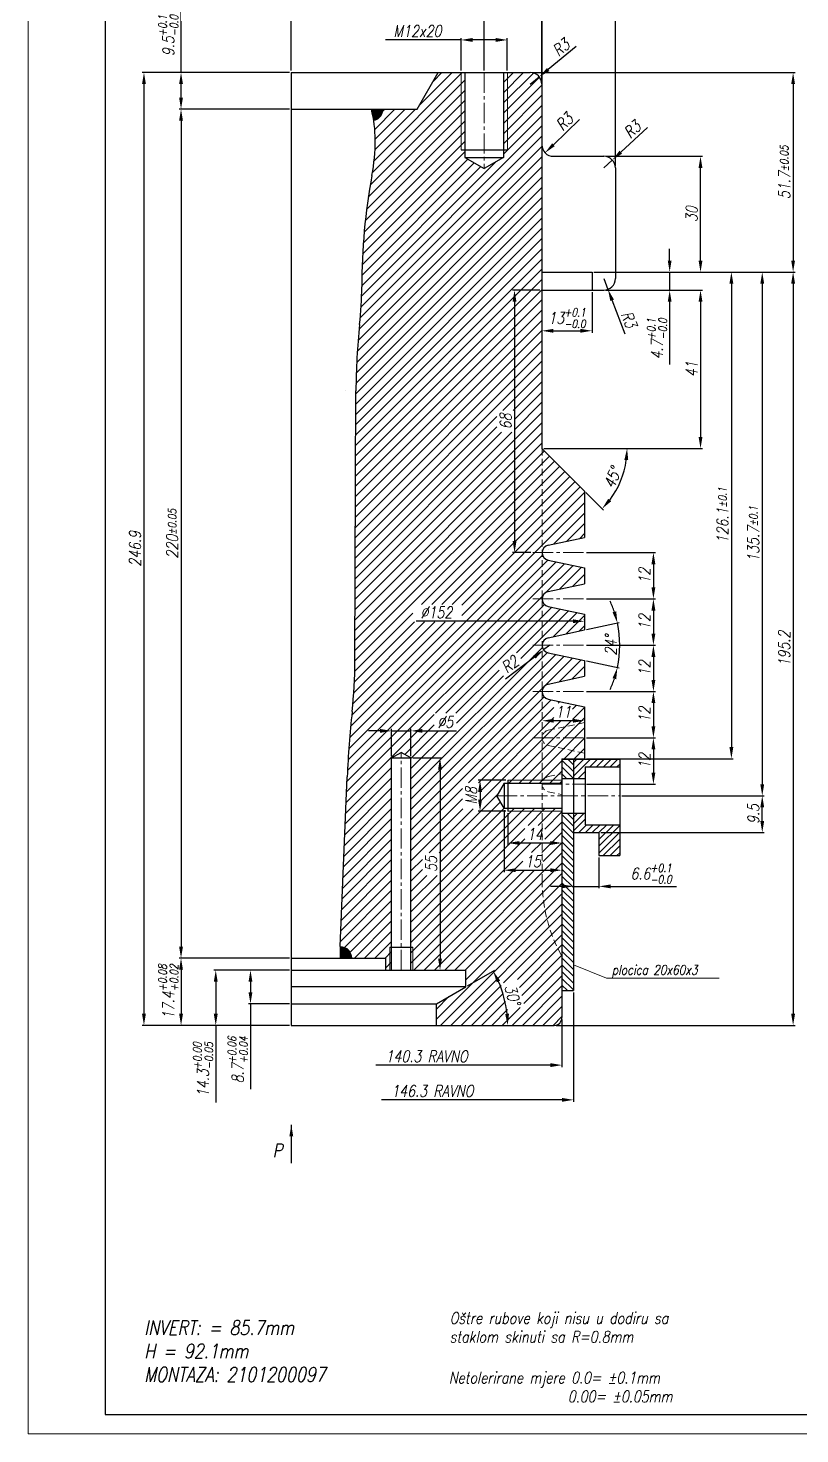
# Model space of a CAD drawing. Extents: x 459 to 1052, y -96 to 613.
# Drawn here: x 459.4 to 659.5, y 12.4 to 376.6 of the extents above; entities that cross this region are included whole.
import ezdxf

# ---------------------------------------------------------------- set-up
doc = ezdxf.new("R2010")
doc.units = 0
doc.header["$LTSCALE"] = 7
doc.header["$MEASUREMENT"] = 0
doc.linetypes.add('CENTER2', pattern=[1.125, 0.75, -0.125, 0.125, -0.125])
doc.linetypes.add('HIDDEN', pattern=[0.375, 0.25, -0.125])
doc.layers.get('0').update_dxf_attribs({"linetype": 'CONTINUOUS', "lineweight": 15})
for name, color, linetype, lineweight in [('1', 1, 'CENTER2', 15), ('2', 2, 'HIDDEN', 15), ('3', 3, 'CONTINUOUS', 30), ('8', 250, 'CONTINUOUS', 15)]:
    doc.layers.add(name, color=color, linetype=linetype, lineweight=lineweight)
doc.styles.add('ITALICT', font='ITALICT.shx', dxfattribs={"width": 0.8, "height": 3})
doc.dimstyles.get("Standard").update_dxf_attribs({"dimtxt": 3, "dimasz": 3, "dimexe": 0.5, "dimexo": 0.5, "dimgap": 0.8, "dimtad": 1, "dimdsep": 46, "dimtxsty": 'ITALICT', "dimcen": 0.09, "dimazin": 2, "dimtfac": 1, "dimtmove": 0, "dimatfit": 3, "dimfxl": 0, "dimtolj": 1, "dimtzin": 0, "dimarcsym": 0})

# ---------------------------------------------------------------- blocks, each defined once
blk = doc.blocks.new('*D64')
at = {"color": 0, "lineweight": -2}
for p, q in [((583.78, 173.22), (583.78, 164.98)), ((586.78, 165.48), (594.78, 165.48))]:
    blk.add_line(p, q, dxfattribs=at)
at = {"color": 0}
for points in [[(586.78, 165.98), (586.78, 164.98), (583.78, 165.48)], [(594.78, 165.98), (594.78, 164.98), (597.78, 165.48)]]:
    blk.add_solid(points, dxfattribs=at)
at = {"color": 0, "insert": (590.78, 167.78), "char_height": 3, "attachment_point": 5, "style": 'ITALICT'}
blk.add_mtext('\\A1;14', dxfattribs=at)
blk = doc.blocks.new('*D65')
at = {"color": 0, "lineweight": -2}
for p, q in [((582.78, 173.97), (582.78, 157.93)), ((585.78, 158.43), (594.78, 158.43))]:
    blk.add_line(p, q, dxfattribs=at)
at = {"color": 0}
for points in [[(585.78, 158.93), (585.78, 157.93), (582.78, 158.43)], [(594.78, 158.93), (594.78, 157.93), (597.78, 158.43)]]:
    blk.add_solid(points, dxfattribs=at)
at = {"color": 0, "insert": (590.28, 160.73), "char_height": 3, "attachment_point": 5, "style": 'ITALICT'}
blk.add_mtext('\\A1;15', dxfattribs=at)
blk = doc.blocks.new('*D11')
at = {"color": 0, "lineweight": -2}
for p, q in [((605.58, 308.22), (605.58, 297.71)), ((595.58, 298.21), (602.58, 298.21))]:
    blk.add_line(p, q, dxfattribs=at)
at = {"color": 0}
for points in [[(595.58, 298.71), (595.58, 297.71), (592.58, 298.21)], [(602.58, 298.71), (602.58, 297.71), (605.58, 298.21)]]:
    blk.add_solid(points, dxfattribs=at)
at = {"color": 0, "insert": (599.08, 301.5), "char_height": 3, "attachment_point": 5, "style": 'ITALICT'}
blk.add_mtext('\\A1;13{}{\\H0.71x;\\C3;\\S+0.1^ -0.0;}', dxfattribs=at)
blk = doc.blocks.new('*D12')
at = {"color": 0, "lineweight": -2}
for p, q in [((625.71, 316.42), (625.71, 319.42)), ((606.08, 313.42), (626.21, 313.42)), ((625.71, 313.42), (625.71, 308.72)), ((609.13, 308.72), (626.21, 308.72)), ((625.71, 305.72), (625.71, 289.45))]:
    blk.add_line(p, q, dxfattribs=at)
at = {"color": 0}
for points in [[(625.21, 316.42), (626.21, 316.42), (625.71, 313.42)], [(625.21, 305.72), (626.21, 305.72), (625.71, 308.72)]]:
    blk.add_solid(points, dxfattribs=at)
at = {"color": 0, "insert": (622.43, 296.09), "char_height": 3, "attachment_point": 5, "rotation": 90, "style": 'ITALICT'}
blk.add_mtext('\\A1;4.7{}{\\H0.71x;\\C3;\\S+0.1^ -0.0;}', dxfattribs=at)
blk = doc.blocks.new('*D13')
at = {"color": 0, "lineweight": -2}
for p, q in [((590.08, 365.12), (658.21, 365.12)), ((657.71, 362.12), (657.71, 316.42)), ((606.08, 313.42), (658.21, 313.42))]:
    blk.add_line(p, q, dxfattribs=at)
at = {"color": 0}
for points in [[(657.21, 362.12), (658.21, 362.12), (657.71, 365.12)], [(657.21, 316.42), (658.21, 316.42), (657.71, 313.42)]]:
    blk.add_solid(points, dxfattribs=at)
at = {"color": 0, "insert": (655.41, 339.27), "char_height": 3, "attachment_point": 5, "rotation": 90, "style": 'ITALICT'}
blk.add_mtext('\\A1;51.7{}{\\H0.71x;\\C3;%%p0.05}', dxfattribs=at)
blk = doc.blocks.new('*D14')
at = {"color": 0, "lineweight": -2}
for p, q in [((609.13, 308.72), (634.21, 308.72)), ((633.71, 305.72), (633.71, 270.72)), ((593.08, 267.72), (634.21, 267.72))]:
    blk.add_line(p, q, dxfattribs=at)
at = {"color": 0}
for points in [[(633.21, 305.72), (634.21, 305.72), (633.71, 308.72)], [(633.21, 270.72), (634.21, 270.72), (633.71, 267.72)]]:
    blk.add_solid(points, dxfattribs=at)
at = {"color": 0, "insert": (631.41, 288.22), "char_height": 3, "attachment_point": 5, "rotation": 90, "style": 'ITALICT'}
blk.add_mtext('\\A1;41', dxfattribs=at)
blk = doc.blocks.new('*D15')
at = {"color": 0, "lineweight": -2}
for p, q in [((603.7, 267.72), (615.17, 267.72)), ((603.99, 256.32), (608.56, 251.75))]:
    blk.add_line(p, q, dxfattribs=at)
blk.add_arc((592.58, 267.72), 22.09, 322.7882, 352.2118, dxfattribs=at)
at = {"color": 0}
for points in [[(613.97, 264.76), (614.97, 264.69), (614.67, 267.72)], [(610.55, 254.03), (609.8, 254.69), (608.2, 252.1)]]:
    blk.add_solid(points, dxfattribs=at)
at = {"color": 0, "insert": (610.87, 260.15), "char_height": 3, "attachment_point": 5, "rotation": 67.5, "style": 'ITALICT'}
blk.add_mtext('\\A1;45°', dxfattribs=at)
blk = doc.blocks.new('*D16')
at = {"color": 0, "lineweight": -2}
for p, q in [((606.08, 313.42), (642.21, 313.42)), ((641.71, 310.42), (641.71, 190.32)), ((604.13, 187.32), (642.21, 187.32))]:
    blk.add_line(p, q, dxfattribs=at)
at = {"color": 0}
for points in [[(641.21, 310.42), (642.21, 310.42), (641.71, 313.42)], [(641.21, 190.32), (642.21, 190.32), (641.71, 187.32)]]:
    blk.add_solid(points, dxfattribs=at)
at = {"color": 0, "insert": (639.41, 250.37), "char_height": 3, "attachment_point": 5, "rotation": 90, "style": 'ITALICT'}
blk.add_mtext('\\A1;126.1{}{\\H0.71x;\\C3;%%p0.1}', dxfattribs=at)
blk = doc.blocks.new('*D17')
at = {"color": 0, "lineweight": -2}
for p, q in [((606.08, 313.42), (650.21, 313.42)), ((649.71, 310.42), (649.71, 180.72)), ((613.28, 177.72), (650.21, 177.72))]:
    blk.add_line(p, q, dxfattribs=at)
at = {"color": 0}
for points in [[(649.21, 310.42), (650.21, 310.42), (649.71, 313.42)], [(649.21, 180.72), (650.21, 180.72), (649.71, 177.72)]]:
    blk.add_solid(points, dxfattribs=at)
at = {"color": 0, "insert": (647.41, 245.57), "char_height": 3, "attachment_point": 5, "rotation": 90, "style": 'ITALICT'}
blk.add_mtext('\\A1;135.7{}{\\H0.71x;\\C3;%%p0.1}', dxfattribs=at)
blk = doc.blocks.new('*D66')
at = {"color": 0, "lineweight": -2}
for p, q in [((592.08, 308.72), (585, 308.72)), ((585.5, 305.72), (585.5, 243.72)), ((589.76, 240.72), (585, 240.72))]:
    blk.add_line(p, q, dxfattribs=at)
at = {"color": 0}
for points in [[(585, 305.72), (586, 305.72), (585.5, 308.72)], [(585, 243.72), (586, 243.72), (585.5, 240.72)]]:
    blk.add_solid(points, dxfattribs=at)
at = {"color": 0, "insert": (583.2, 274.72), "char_height": 3, "attachment_point": 5, "rotation": 90, "style": 'ITALICT'}
blk.add_mtext('\\A1;68', dxfattribs=at)
blk = doc.blocks.new('*D67')
at = {"color": 0, "lineweight": -2}
for p, q in [((594.63, 216.72), (593.04, 215.51)), ((583.18, 207.99), (590.66, 213.69))]:
    blk.add_line(p, q, dxfattribs=at)
at = {"color": 0}
blk.add_solid([(590.35, 214.09), (590.96, 213.29), (593.04, 215.51)], dxfattribs=at)
at = {"color": 0, "insert": (584.33, 211.76), "char_height": 3, "attachment_point": 5, "rotation": 37.3097, "style": 'ITALICT'}
blk.add_mtext('\\A1;R2', dxfattribs=at)
blk = doc.blocks.new('*D18')
at = {"color": 0, "lineweight": -2}
for p, q in [((604.17, 220.79), (612.65, 222.6)), ((604.17, 212.65), (612.65, 210.85))]:
    blk.add_line(p, q, dxfattribs=at)
for start, end in [(18.1964, 24.3928), (348, 12), (335.6072, 341.8036)]:
    blk.add_arc((585.01, 216.72), 27.75, start, end, dxfattribs=at)
at = {"color": 0}
for points in [[(611.86, 225.52), (610.9, 225.26), (612.16, 222.49)], [(610.9, 208.18), (611.86, 207.92), (612.16, 210.95)]]:
    blk.add_solid(points, dxfattribs=at)
at = {"color": 0, "insert": (610.47, 216.72), "char_height": 3, "attachment_point": 5, "rotation": 90, "style": 'ITALICT'}
blk.add_mtext('\\A1;24°', dxfattribs=at)
blk = doc.blocks.new('*D19')
at = {"color": 0, "lineweight": -2}
for p, q in [((604.13, 228.72), (622, 228.72)), ((621.5, 225.72), (621.5, 219.72)), ((604.13, 216.72), (622, 216.72))]:
    blk.add_line(p, q, dxfattribs=at)
at = {"color": 0}
for points in [[(621, 225.72), (622, 225.72), (621.5, 228.72)], [(621, 219.72), (622, 219.72), (621.5, 216.72)]]:
    blk.add_solid(points, dxfattribs=at)
at = {"color": 0, "insert": (619.2, 222.72), "char_height": 3, "attachment_point": 5, "rotation": 90, "style": 'ITALICT'}
blk.add_mtext('\\A1;12', dxfattribs=at)
blk = doc.blocks.new('*D20')
at = {"color": 0, "lineweight": -2}
for p, q in [((604.13, 216.72), (622, 216.72)), ((621.5, 213.72), (621.5, 207.72)), ((604.13, 204.72), (622, 204.72))]:
    blk.add_line(p, q, dxfattribs=at)
at = {"color": 0}
for points in [[(621, 213.72), (622, 213.72), (621.5, 216.72)], [(621, 207.72), (622, 207.72), (621.5, 204.72)]]:
    blk.add_solid(points, dxfattribs=at)
at = {"color": 0, "insert": (619.2, 210.72), "char_height": 3, "attachment_point": 5, "rotation": 90, "style": 'ITALICT'}
blk.add_mtext('\\A1;12', dxfattribs=at)
blk = doc.blocks.new('*D21')
at = {"color": 0, "lineweight": -2}
for p, q in [((604.13, 204.72), (622, 204.72)), ((621.5, 201.72), (621.5, 195.72)), ((604.13, 192.72), (622, 192.72))]:
    blk.add_line(p, q, dxfattribs=at)
at = {"color": 0}
for points in [[(621, 201.72), (622, 201.72), (621.5, 204.72)], [(621, 195.72), (622, 195.72), (621.5, 192.72)]]:
    blk.add_solid(points, dxfattribs=at)
at = {"color": 0, "insert": (619.2, 198.72), "char_height": 3, "attachment_point": 5, "rotation": 90, "style": 'ITALICT'}
blk.add_mtext('\\A1;12', dxfattribs=at)
blk = doc.blocks.new('*D22')
at = {"color": 0, "lineweight": -2}
for p, q in [((604.13, 192.72), (622, 192.72)), ((621.5, 189.72), (621.5, 183.72)), ((604.13, 180.72), (622, 180.72))]:
    blk.add_line(p, q, dxfattribs=at)
at = {"color": 0}
for points in [[(621, 189.72), (622, 189.72), (621.5, 192.72)], [(621, 183.72), (622, 183.72), (621.5, 180.72)]]:
    blk.add_solid(points, dxfattribs=at)
at = {"color": 0, "insert": (619.2, 186.72), "char_height": 3, "attachment_point": 5, "rotation": 90, "style": 'ITALICT'}
blk.add_mtext('\\A1;12', dxfattribs=at)
blk = doc.blocks.new('*D68')
at = {"color": 0, "lineweight": -2}
blk.add_line((600.63, 197.16), (595.63, 197.16), dxfattribs=at)
at = {"color": 0}
for points in [[(595.63, 197.66), (595.63, 196.66), (592.63, 197.16)], [(600.63, 197.66), (600.63, 196.66), (603.63, 197.16)]]:
    blk.add_solid(points, dxfattribs=at)
at = {"color": 0, "insert": (598.13, 199.46), "char_height": 3, "attachment_point": 5, "style": 'ITALICT'}
blk.add_mtext('\\A1;11', dxfattribs=at)
blk = doc.blocks.new('*D23')
at = {"color": 0, "lineweight": -2}
for p, q in [((527.13, 355.62), (498.55, 355.62)), ((499.05, 352.62), (499.05, 138.62)), ((527.13, 135.62), (498.55, 135.62))]:
    blk.add_line(p, q, dxfattribs=at)
at = {"color": 0}
for points in [[(498.55, 352.62), (499.55, 352.62), (499.05, 355.62)], [(498.55, 138.62), (499.55, 138.62), (499.05, 135.62)]]:
    blk.add_solid(points, dxfattribs=at)
at = {"color": 0, "insert": (496.75, 245.62), "char_height": 3, "attachment_point": 5, "rotation": 90, "style": 'ITALICT'}
blk.add_mtext('\\A1;220{}{\\H0.71x;\\C3;%%p0.05}', dxfattribs=at)
blk = doc.blocks.new('*D24')
at = {"color": 0, "lineweight": -2}
for p, q in [((527.13, 135.62), (498.55, 135.62)), ((499.05, 132.62), (499.05, 121.22)), ((527.13, 118.22), (498.55, 118.22))]:
    blk.add_line(p, q, dxfattribs=at)
at = {"color": 0}
for points in [[(498.55, 132.62), (499.55, 132.62), (499.05, 135.62)], [(498.55, 121.22), (499.55, 121.22), (499.05, 118.22)]]:
    blk.add_solid(points, dxfattribs=at)
at = {"color": 0, "insert": (495.76, 126.92), "char_height": 3, "attachment_point": 5, "rotation": 90, "style": 'ITALICT'}
blk.add_mtext('\\A1;17.4{}{\\H0.71x;\\C3;\\S+0.08^ +0.02;}', dxfattribs=at)
blk = doc.blocks.new('*D69')
at = {"color": 0, "lineweight": -2}
for p, q in [((583.28, 181.72), (576.06, 181.72)), ((576.56, 178.72), (576.56, 176.72)), ((583.28, 173.72), (576.06, 173.72))]:
    blk.add_line(p, q, dxfattribs=at)
at = {"color": 0}
for points in [[(576.06, 178.72), (577.06, 178.72), (576.56, 181.72)], [(576.06, 176.72), (577.06, 176.72), (576.56, 173.72)]]:
    blk.add_solid(points, dxfattribs=at)
at = {"color": 0, "insert": (574.26, 177.72), "char_height": 3, "attachment_point": 5, "rotation": 90, "style": 'ITALICT'}
blk.add_mtext('\\A1;M8', dxfattribs=at)
blk = doc.blocks.new('*D26')
at = {"color": 0, "lineweight": -2}
for p, q in [((527.13, 132.52), (507.55, 132.52)), ((508.05, 129.52), (508.05, 121.22)), ((527.13, 118.22), (507.55, 118.22)), ((508.05, 118.22), (508.05, 98.26))]:
    blk.add_line(p, q, dxfattribs=at)
at = {"color": 0}
for points in [[(507.55, 129.52), (508.55, 129.52), (508.05, 132.52)], [(507.55, 121.22), (508.55, 121.22), (508.05, 118.22)]]:
    blk.add_solid(points, dxfattribs=at)
at = {"color": 0, "insert": (504.76, 106.74), "char_height": 3, "attachment_point": 5, "rotation": 90, "style": 'ITALICT'}
blk.add_mtext('\\A1;14.3{}{\\H0.71x;\\C3;\\S+0.00^ -0.05;}', dxfattribs=at)
blk = doc.blocks.new('*D27')
at = {"color": 0, "lineweight": -2}
for p, q in [((527.13, 132.52), (516.55, 132.52)), ((517.05, 129.52), (517.05, 126.82)), ((527.13, 123.82), (516.55, 123.82)), ((517.05, 123.82), (517.05, 101.7))]:
    blk.add_line(p, q, dxfattribs=at)
at = {"color": 0}
for points in [[(516.55, 129.52), (517.55, 129.52), (517.05, 132.52)], [(516.55, 126.82), (517.55, 126.82), (517.05, 123.82)]]:
    blk.add_solid(points, dxfattribs=at)
at = {"color": 0, "insert": (513.76, 109.27), "char_height": 3, "attachment_point": 5, "rotation": 90, "style": 'ITALICT'}
blk.add_mtext('\\A1;8.7{}{\\H0.71x;\\C3;\\S+0.06^ +0.04;}', dxfattribs=at)
blk = doc.blocks.new('*D32')
at = {"color": 0, "lineweight": -2}
for p, q in [((527.13, 365.12), (488.94, 365.12)), ((489.44, 362.12), (489.44, 121.22)), ((527.13, 118.22), (488.94, 118.22))]:
    blk.add_line(p, q, dxfattribs=at)
at = {"color": 0}
for points in [[(488.94, 362.12), (489.94, 362.12), (489.44, 365.12)], [(488.94, 121.22), (489.94, 121.22), (489.44, 118.22)]]:
    blk.add_solid(points, dxfattribs=at)
at = {"color": 0, "insert": (487.14, 241.67), "char_height": 3, "attachment_point": 5, "rotation": 90, "style": 'ITALICT'}
blk.add_mtext('\\A1;246.9', dxfattribs=at)
blk = doc.blocks.new('*D70')
at = {"color": 0, "lineweight": -2}
for p, q in [((600.63, 222.94), (559.97, 222.94)), ((603.63, 223.22), (603.63, 223.44))]:
    blk.add_line(p, q, dxfattribs=at)
at = {"color": 0}
blk.add_solid([(600.63, 223.44), (600.63, 222.44), (603.63, 222.94)], dxfattribs=at)
at = {"color": 0, "insert": (565.23, 225.24), "char_height": 3, "attachment_point": 5, "style": 'ITALICT'}
blk.add_mtext('\\A1;%%c152', dxfattribs=at)
blk = doc.blocks.new('*D36')
at = {"color": 0, "lineweight": -2}
for p, q in [((589.58, 391.58), (548.84, 391.58)), ((592.58, 362.62), (592.58, 392.08))]:
    blk.add_line(p, q, dxfattribs=at)
at = {"color": 0}
blk.add_solid([(589.58, 392.08), (589.58, 391.08), (592.58, 391.58)], dxfattribs=at)
at = {"color": 0, "insert": (560.11, 393.88), "char_height": 3, "attachment_point": 5, "style": 'ITALICT'}
blk.add_mtext('\\A1;%%c129.9{}{\\H0.71x;\\C3;%%p0.05}', dxfattribs=at)
blk = doc.blocks.new('*D37')
at = {"color": 0, "lineweight": -2}
for p, q in [((608.63, 406.59), (563.61, 406.59)), ((611.63, 340.92), (611.63, 407.09))]:
    blk.add_line(p, q, dxfattribs=at)
at = {"color": 0}
blk.add_solid([(608.63, 407.09), (608.63, 406.09), (611.63, 406.59)], dxfattribs=at)
at = {"color": 0, "insert": (568.86, 408.89), "char_height": 3, "attachment_point": 5, "style": 'ITALICT'}
blk.add_mtext('\\A1;%%c168', dxfattribs=at)
blk = doc.blocks.new('*D38')
at = {"color": 0, "lineweight": -2}
for p, q in [((607.38, 161.72), (607.38, 153.74)), ((597.78, 154.24), (594.78, 154.24)), ((600.78, 154.24), (607.38, 154.24)), ((610.38, 154.24), (627.47, 154.24))]:
    blk.add_line(p, q, dxfattribs=at)
at = {"color": 0}
for points in [[(597.78, 154.74), (597.78, 153.74), (600.78, 154.24)], [(610.38, 154.74), (610.38, 153.74), (607.38, 154.24)]]:
    blk.add_solid(points, dxfattribs=at)
at = {"color": 0, "insert": (620.9, 157.53), "char_height": 3, "attachment_point": 5, "style": 'ITALICT'}
blk.add_mtext('\\A1;6.6{}{\\H0.71x;\\C3;\\S+0.1^ -0.0;}', dxfattribs=at)
blk = doc.blocks.new('*D39')
at = {"color": 0, "lineweight": -2}
for p, q in [((613.28, 177.72), (650.21, 177.72)), ((649.71, 171.22), (649.71, 174.72)), ((607.88, 168.22), (650.21, 168.22))]:
    blk.add_line(p, q, dxfattribs=at)
at = {"color": 0}
for points in [[(649.21, 174.72), (650.21, 174.72), (649.71, 177.72)], [(649.21, 171.22), (650.21, 171.22), (649.71, 168.22)]]:
    blk.add_solid(points, dxfattribs=at)
at = {"color": 0, "insert": (647.41, 172.97), "char_height": 3, "attachment_point": 5, "rotation": 90, "style": 'ITALICT'}
blk.add_mtext('\\A1;9.5', dxfattribs=at)
blk = doc.blocks.new('*D40')
at = {"color": 0, "lineweight": -2}
for p, q in [((597.78, 119.72), (597.78, 107.42)), ((594.78, 107.92), (549.51, 107.92))]:
    blk.add_line(p, q, dxfattribs=at)
at = {"color": 0}
blk.add_solid([(594.78, 108.42), (594.78, 107.42), (597.78, 107.92)], dxfattribs=at)
at = {"color": 0, "insert": (562.71, 110.22), "char_height": 3, "attachment_point": 5, "style": 'ITALICT'}
blk.add_mtext('\\A1;140.3 RAVNO', dxfattribs=at)
blk = doc.blocks.new('*D42')
at = {"color": 0, "lineweight": -2}
for p, q in [((600.78, 126.72), (600.78, 98.42)), ((597.78, 98.92), (551.01, 98.92))]:
    blk.add_line(p, q, dxfattribs=at)
at = {"color": 0}
blk.add_solid([(597.78, 99.42), (597.78, 98.42), (600.78, 98.92)], dxfattribs=at)
at = {"color": 0, "insert": (564.21, 101.22), "char_height": 3, "attachment_point": 5, "style": 'ITALICT'}
blk.add_mtext('\\A1;146.3 RAVNO', dxfattribs=at)
blk = doc.blocks.new('*D43')
at = {"color": 0, "lineweight": -2}
for p, q in [((499.05, 365.12), (499.05, 381.28)), ((527.13, 365.12), (498.55, 365.12)), ((499.05, 358.62), (499.05, 362.12)), ((527.13, 355.62), (498.55, 355.62))]:
    blk.add_line(p, q, dxfattribs=at)
at = {"color": 0}
for points in [[(498.55, 362.12), (499.55, 362.12), (499.05, 365.12)], [(498.55, 358.62), (499.55, 358.62), (499.05, 355.62)]]:
    blk.add_solid(points, dxfattribs=at)
at = {"color": 0, "insert": (495.76, 374.7), "char_height": 3, "attachment_point": 5, "rotation": 90, "style": 'ITALICT'}
blk.add_mtext('\\A1;9.5{}{\\H0.71x;\\C3;\\S+0.1^ -0.0;}', dxfattribs=at)
blk = doc.blocks.new('*D44')
at = {"color": 0, "lineweight": -2}
for p, q in [((608.63, 311.72), (609.72, 308.92)), ((614.19, 297.36), (610.8, 306.13))]:
    blk.add_line(p, q, dxfattribs=at)
at = {"color": 0}
blk.add_solid([(611.27, 306.31), (610.33, 305.94), (609.72, 308.92)], dxfattribs=at)
at = {"color": 0, "insert": (615.18, 301.17), "char_height": 3, "attachment_point": 5, "rotation": 291.1521, "style": 'ITALICT'}
blk.add_mtext('\\A1;R3', dxfattribs=at)
blk = doc.blocks.new('*D45')
at = {"color": 0, "lineweight": -2}
for p, q in [((606.08, 313.42), (658.21, 313.42)), ((657.71, 310.42), (657.71, 121.22)), ((596.28, 118.22), (658.21, 118.22))]:
    blk.add_line(p, q, dxfattribs=at)
at = {"color": 0}
for points in [[(657.21, 310.42), (658.21, 310.42), (657.71, 313.42)], [(657.21, 121.22), (658.21, 121.22), (657.71, 118.22)]]:
    blk.add_solid(points, dxfattribs=at)
at = {"color": 0, "insert": (655.41, 215.82), "char_height": 3, "attachment_point": 5, "rotation": 90, "style": 'ITALICT'}
blk.add_mtext('\\A1;195.2', dxfattribs=at)
blk = doc.blocks.new('*D46')
at = {"color": 0, "lineweight": -2}
for p, q in [((604.13, 240.72), (622, 240.72)), ((621.5, 237.72), (621.5, 231.72)), ((604.13, 228.72), (622, 228.72))]:
    blk.add_line(p, q, dxfattribs=at)
at = {"color": 0}
for points in [[(621, 237.72), (622, 237.72), (621.5, 240.72)], [(621, 231.72), (622, 231.72), (621.5, 228.72)]]:
    blk.add_solid(points, dxfattribs=at)
at = {"color": 0, "insert": (619.2, 234.72), "char_height": 3, "attachment_point": 5, "rotation": 90, "style": 'ITALICT'}
blk.add_mtext('\\A1;12', dxfattribs=at)
blk = doc.blocks.new('*D60')
at = {"color": 0, "lineweight": -2}
for p, q in [((571.63, 373.58), (552.06, 373.58)), ((571.63, 365.62), (571.63, 374.08)), ((580.63, 373.58), (574.63, 373.58)), ((583.63, 365.62), (583.63, 374.08))]:
    blk.add_line(p, q, dxfattribs=at)
at = {"color": 0}
for points in [[(574.63, 374.08), (574.63, 373.08), (571.63, 373.58)], [(580.63, 374.08), (580.63, 373.08), (583.63, 373.58)]]:
    blk.add_solid(points, dxfattribs=at)
at = {"color": 0, "insert": (560.35, 375.88), "char_height": 3, "attachment_point": 5, "style": 'ITALICT'}
blk.add_mtext('\\A1;M12x20', dxfattribs=at)
blk = doc.blocks.new('*D71')
at = {"color": 0, "lineweight": -2}
for p, q in [((559.13, 187.52), (566.68, 187.52)), ((566.18, 184.52), (566.18, 135.52))]:
    blk.add_line(p, q, dxfattribs=at)
at = {"color": 0}
for points in [[(565.68, 184.52), (566.68, 184.52), (566.18, 187.52)], [(565.68, 135.52), (566.68, 135.52), (566.18, 132.52)]]:
    blk.add_solid(points, dxfattribs=at)
at = {"color": 0, "insert": (563.88, 160.02), "char_height": 3, "attachment_point": 5, "rotation": 90, "style": 'ITALICT'}
blk.add_mtext('\\A1;55', dxfattribs=at)
blk = doc.blocks.new('*D72')
at = {"color": 0, "lineweight": -2}
for p, q in [((550.63, 194.53), (547.63, 194.53)), ((553.63, 188.02), (553.63, 195.03)), ((553.63, 194.53), (558.63, 194.53)), ((558.63, 188.02), (558.63, 195.03)), ((561.63, 194.53), (570.46, 194.53))]:
    blk.add_line(p, q, dxfattribs=at)
at = {"color": 0}
for points in [[(550.63, 195.03), (550.63, 194.03), (553.63, 194.53)], [(561.63, 195.03), (561.63, 194.03), (558.63, 194.53)]]:
    blk.add_solid(points, dxfattribs=at)
at = {"color": 0, "insert": (567.55, 196.83), "char_height": 3, "attachment_point": 5, "style": 'ITALICT'}
blk.add_mtext('\\A1;%%c5', dxfattribs=at)
blk = doc.blocks.new('*D73')
at = {"color": 0, "lineweight": -2}
blk.add_line((573.32, 128.46), (580.39, 132.54), dxfattribs=at)
blk.add_arc((555.58, 118.22), 28.14, 6.1107, 23.8893, dxfattribs=at)
at = {"color": 0}
for points in [[(580.87, 129.39), (581.76, 129.84), (579.96, 132.29)], [(584.07, 121.24), (583.07, 121.19), (583.73, 118.22)]]:
    blk.add_solid(points, dxfattribs=at)
at = {"color": 0, "insert": (584.99, 126.1), "char_height": 3, "attachment_point": 5, "rotation": 285, "style": 'ITALICT'}
blk.add_mtext('\\A1;30°', dxfattribs=at)
blk = doc.blocks.new('*D78')
at = {"color": 0, "lineweight": -2}
for p, q in [((609.13, 343.42), (634.21, 343.42)), ((633.71, 316.42), (633.71, 340.42)), ((606.08, 313.42), (634.21, 313.42))]:
    blk.add_line(p, q, dxfattribs=at)
at = {"color": 0}
for points in [[(633.21, 340.42), (634.21, 340.42), (633.71, 343.42)], [(633.21, 316.42), (634.21, 316.42), (633.71, 313.42)]]:
    blk.add_solid(points, dxfattribs=at)
at = {"color": 0, "insert": (631.41, 328.42), "char_height": 3, "attachment_point": 5, "rotation": 90, "style": 'ITALICT'}
blk.add_mtext('\\A1;30', dxfattribs=at)
blk = doc.blocks.new('*D79')
at = {"color": 0, "lineweight": -2}
for p, q in [((619.94, 350.88), (613.04, 344.5)), ((608.63, 340.42), (610.84, 342.46))]:
    blk.add_line(p, q, dxfattribs=at)
at = {"color": 0}
blk.add_solid([(612.7, 344.86), (613.38, 344.13), (610.84, 342.46)], dxfattribs=at)
at = {"color": 0, "insert": (616.03, 350.4), "char_height": 3, "attachment_point": 5, "rotation": 42.786, "style": 'ITALICT'}
blk.add_mtext('\\A1;R3', dxfattribs=at)
blk = doc.blocks.new('*D80')
at = {"color": 0, "lineweight": -2}
blk.add_line((602.35, 352.95), (595.58, 346.42), dxfattribs=at)
at = {"color": 0}
blk.add_solid([(595.24, 346.78), (595.93, 346.06), (593.43, 344.34)], dxfattribs=at)
at = {"color": 0, "insert": (598.45, 352.38), "char_height": 3, "attachment_point": 5, "rotation": 44.0066, "style": 'ITALICT'}
blk.add_mtext('\\A1;R3', dxfattribs=at)
blk = doc.blocks.new('*D83')
at = {"color": 0, "lineweight": -2}
for p, q in [((601.51, 371.87), (594.23, 365.92)), ((589.58, 362.12), (591.91, 364.02))]:
    blk.add_line(p, q, dxfattribs=at)
at = {"color": 0}
blk.add_solid([(593.91, 366.31), (594.55, 365.53), (591.91, 364.02)], dxfattribs=at)
at = {"color": 0, "insert": (597.57, 371.62), "char_height": 3, "attachment_point": 5, "rotation": 39.2593, "style": 'ITALICT'}
blk.add_mtext('\\A1;R3', dxfattribs=at)
blk = doc.blocks.new('*D84')
at = {"color": 0, "lineweight": -2}
for p, q in [((527.63, 365.62), (527.63, 383.08)), ((574.63, 382.58), (530.63, 382.58)), ((577.63, 365.62), (577.63, 383.08))]:
    blk.add_line(p, q, dxfattribs=at)
at = {"color": 0}
for points in [[(530.63, 383.08), (530.63, 382.08), (527.63, 382.58)], [(574.63, 383.08), (574.63, 382.08), (577.63, 382.58)]]:
    blk.add_solid(points, dxfattribs=at)
at = {"color": 0, "insert": (552.63, 384.88), "char_height": 3, "attachment_point": 5, "style": 'ITALICT'}
blk.add_mtext('\\A1;50', dxfattribs=at)

msp = doc.modelspace()

# ---------------------------------------------------------------- hatches: boundary and pattern name
h = msp.add_hatch(color=256)
h.dxf.hatch_style = 1
h.paths.add_polyline_path([(551.384, 355.621), (548.384, 355.621, -0.02308923), (548.9875, 352.6824, 0.35606101)])
h = msp.add_hatch(color=256)
h.dxf.hatch_style = 1
h.paths.add_polyline_path([(540.334, 138.621), (540.334, 135.621), (543.334, 135.621, 0.41421356)])
at = {"layer": '8'}
h = msp.add_hatch(dxfattribs=at)
h.set_pattern_fill('ANSI31', color=256, scale=15)
edge = h.paths.add_edge_path()
edge.add_line((592.584, 267.721), (592.584, 362.121))
edge.add_arc((589.584, 362.121), 3, 0, 90)
edge.add_line((589.584, 365.121), (583.634, 365.121))
edge.add_line((583.634, 365.121), (583.634, 345.121))
edge.add_line((583.634, 345.121), (582.634, 345.121))
edge.add_line((582.634, 345.121), (582.634, 343.121))
edge.add_line((582.634, 343.121), (577.634, 340.2343))
edge.add_line((577.634, 340.2343), (572.634, 343.121))
edge.add_line((572.634, 343.121), (572.634, 345.121))
edge.add_line((572.634, 345.121), (571.634, 345.121))
edge.add_line((571.634, 345.121), (571.634, 365.121))
edge.add_line((571.634, 365.121), (565.7189, 365.121))
edge.add_line((565.7189, 365.121), (560.234, 355.621))
edge.add_line((560.234, 355.621), (551.384, 355.621))
edge.add_arc((548.384, 355.621), 3, 281.604672, 360, ccw=False)
edge.add_arc((516.884, 347.621), 32.5, 0, 8.959312, ccw=False)
edge.add_arc((499.384, 347.621), 50, -10.524791, 0, ccw=False)
edge.add_arc((703.9198, 309.621), 158.0357, 169.475209, 180)
edge.add_arc((455.884, 309.621), 90, 353.770962, 360, ccw=False)
edge.add_arc((708.6299, 282.0344), 164.2469, 173.770962, 179.795373)
edge.add_line((544.384, 282.621), (544.134, 212.621))
edge.add_arc((419.1348, 213.0675), 125, 353.782064, 359.795373, ccw=False)
edge.add_arc((792.6465, 172.3728), 250.722, 173.782064, 177.657388)
edge.add_line((542.134, 182.621), (540.334, 138.621))
edge.add_arc((540.334, 135.621), 3, 0, 90, ccw=False)
edge.add_line((543.334, 135.621), (552.134, 135.621))
edge.add_line((552.134, 135.621), (552.134, 132.521))
edge.add_line((552.134, 132.521), (553.134, 132.521))
edge.add_line((553.134, 132.521), (553.134, 138.521))
edge.add_line((553.134, 138.521), (553.634, 138.521))
edge.add_line((553.634, 138.521), (553.634, 187.521))
edge.add_line((553.634, 187.521), (556.134, 188.9644))
edge.add_line((556.134, 188.9644), (558.634, 187.521))
edge.add_line((558.634, 187.521), (558.634, 138.521))
edge.add_line((558.634, 138.521), (559.134, 138.521))
edge.add_line((559.134, 138.521), (559.134, 132.521))
edge.add_line((559.134, 132.521), (572.884, 132.521))
edge.add_line((572.884, 132.521), (572.884, 128.2089))
edge.add_line((572.884, 128.2089), (565.284, 123.821))
edge.add_line((565.284, 123.821), (565.284, 118.221))
edge.add_line((565.284, 118.221), (595.784, 118.221))
edge.add_arc((595.784, 120.221), 2, 270, 360)
edge.add_line((597.784, 120.221), (597.784, 173.721))
edge.add_line((597.784, 173.721), (583.784, 173.721))
edge.add_line((583.784, 173.721), (583.784, 174.471))
edge.add_line((583.784, 174.471), (582.784, 174.471))
edge.add_line((582.784, 174.471), (580.9077, 177.721))
edge.add_line((580.9077, 177.721), (582.784, 180.971))
edge.add_line((582.784, 180.971), (583.784, 180.971))
edge.add_line((583.784, 180.971), (583.784, 181.721))
edge.add_line((583.784, 181.721), (597.784, 181.721))
edge.add_line((597.784, 181.721), (597.784, 187.321))
edge.add_line((597.784, 187.321), (603.634, 187.321))
edge.add_line((603.634, 187.321), (603.634, 200.7633))
edge.add_line((603.634, 200.7633), (594.2182, 202.7647))
edge.add_arc((594.634, 204.721), 2, 102, 258, ccw=False)
edge.add_line((594.2182, 206.6773), (603.634, 208.6787))
edge.add_line((603.634, 208.6787), (603.634, 212.7633))
edge.add_line((603.634, 212.7633), (594.2182, 214.7647))
edge.add_arc((594.634, 216.721), 2, 102, 258, ccw=False)
edge.add_line((594.2182, 218.6773), (603.634, 220.6787))
edge.add_line((603.634, 220.6787), (603.634, 224.7633))
edge.add_line((603.634, 224.7633), (594.2182, 226.7647))
edge.add_arc((594.634, 228.721), 2, 102, 258, ccw=False)
edge.add_line((594.2182, 230.6773), (603.634, 232.6787))
edge.add_line((603.634, 232.6787), (603.634, 236.7633))
edge.add_line((603.634, 236.7633), (594.2182, 238.7647))
edge.add_arc((594.634, 240.721), 2, 102, 258, ccw=False)
edge.add_line((594.2182, 242.6773), (603.634, 244.6787))
edge.add_line((603.634, 244.6787), (603.634, 256.671))
edge.add_line((603.634, 256.671), (592.584, 267.721))
h.paths.add_polyline_path([(553.634, 138.521), (553.134, 138.521), (553.134, 132.521), (553.634, 132.521)], flags=17)
h.paths.add_polyline_path([(559.134, 138.521), (558.634, 138.521), (558.634, 132.521), (559.134, 132.521)], flags=17)
h.paths.add_polyline_path([(597.784, 181.721), (583.784, 181.721), (583.784, 180.971), (597.784, 180.971)], flags=17)
h.paths.add_polyline_path([(597.784, 174.471), (583.784, 174.471), (583.784, 173.721), (597.784, 173.721)], flags=17)
h.paths.add_polyline_path([(572.634, 365.121), (571.634, 365.121), (571.634, 345.121), (572.634, 345.121)], flags=17)
h.paths.add_polyline_path([(583.634, 365.121), (582.634, 365.121), (582.634, 345.121), (583.634, 345.121)], flags=17)
h.paths.add_polyline_path([(585.4512, 271.9139), (585.4512, 277.5282), (580.9512, 277.5282), (580.9512, 271.9139)], flags=16)
h.paths.add_polyline_path([(559.1205, 222.7657), (571.8037, 222.7657), (571.8037, 227.2657), (559.1205, 227.2657)], flags=16)
h.paths.add_polyline_path([(564.684, 194.5821), (570.4126, 194.5821), (570.4126, 199.0821), (564.684, 199.0821)], flags=16)
h.paths.add_polyline_path([(576.5071, 174.3425), (576.5071, 181.0996), (572.0071, 181.0996), (572.0071, 174.3425)], flags=16)
h.paths.add_polyline_path([(588.2055, 165.5305), (593.3626, 165.5305), (593.3626, 170.0305), (588.2055, 170.0305)], flags=16)
h.paths.add_polyline_path([(587.6483, 158.4781), (592.9198, 158.4781), (592.9198, 162.9781), (587.6483, 162.9781)], flags=16)
h.paths.add_polyline_path([(566.1277, 157.0996), (566.1277, 162.9425), (561.6277, 162.9425), (561.6277, 157.0996)], flags=16)
h.paths.add_polyline_path([(583.1902, 208.0629), (588.201, 211.8815), (585.4734, 215.4607), (580.4626, 211.6421)], flags=16)
h.paths.add_polyline_path([(581.8826, 129.002), (583.7498, 122.0335), (588.0964, 123.1982), (586.2292, 130.1666)], flags=16)
h.paths.add_polyline_path([(595.7269, 197.2126), (600.5412, 197.2126), (600.5412, 201.7126), (595.7269, 201.7126)], flags=16)
h = msp.add_hatch(dxfattribs=at)
h.set_pattern_fill('ANSI31', color=256, scale=10, angle=90, style=0)
h.set_pattern_definition([(135, (400.5288, -36.5076), (-0.8838835, -0.8838835), [])])
h.paths.add_polyline_path([(600.784, 140.721), (597.784, 140.721), (597.784, 127.221), (600.784, 127.221)])
h.paths.add_polyline_path([(600.784, 152.721), (597.784, 152.721), (597.784, 140.721), (600.784, 140.721)])
h.paths.add_polyline_path([(600.784, 173.221), (597.784, 173.221), (597.784, 152.721), (600.784, 152.721)])
h.paths.add_polyline_path([(600.784, 187.221), (597.784, 187.221), (597.784, 182.221), (600.784, 182.221)])
h = msp.add_hatch(dxfattribs=at)
h.set_pattern_fill('ANSI31', color=256, scale=10, style=0)
h.set_pattern_definition([(45, (400.5288, -35.1437), (-0.8838835, 0.8838835), [])])
h.paths.add_polyline_path([(603.784, 185.221), (612.784, 185.221), (612.784, 187.221), (600.784, 187.221), (600.784, 182.221), (603.784, 182.221)])
h.paths.add_polyline_path([(603.784, 170.221), (603.784, 173.221), (600.784, 173.221), (600.784, 168.221), (607.384, 168.221), (607.384, 162.221), (612.784, 162.221), (612.784, 170.221)])

# ---------------------------------------------------------------- linework, layer by layer
for p, q in [((459.4079, 612.9628), (459.4079, 12.3608)), ((571.634, 365.121), (571.634, 345.121)), ((583.634, 365.121), (583.634, 345.121)), ((583.784, 181.721), (597.784, 181.721)), ((583.784, 173.721), (597.784, 173.721)), ((553.134, 132.521), (553.134, 138.521)), ((559.134, 132.521), (559.134, 138.521)), ((600.784, 133.9188), (609.3226, 130.4677)), ((609.3226, 130.4677), (638.5549, 130.4677)), ((459.4079, 12.3608), (879.4079, 12.3608))]:
    msp.add_line(p, q)
for centre, radius, start, end in [((548.384, 355.621), 3, 281.604672, 0), ((455.884, 309.621), 90, 342.542397, 342.548695), ((540.334, 135.621), 3, 0, 90)]:
    msp.add_arc(centre, radius, start, end)
at = {"layer": '1'}
for p, q in [((577.634, 365.121), (577.634, 340.2343)), ((590.2563, 240.721), (603.634, 240.721)), ((590.2563, 228.721), (603.634, 228.721)), ((590.2563, 216.721), (603.634, 216.721)), ((590.2563, 204.721), (603.634, 204.721)), ((590.2563, 192.721), (603.634, 192.721)), ((556.134, 132.521), (556.134, 188.9644)), ((592.634, 180.721), (603.634, 180.721)), ((580.9077, 177.721), (612.784, 177.721))]:
    msp.add_line(p, q, dxfattribs=at)
at = {"layer": '2'}
for p, q in [((592.634, 267.671), (592.634, 155.771)), ((594.2182, 194.6773), (603.634, 196.6787)), ((594.2182, 190.7647), (603.634, 188.7633)), ((594.2182, 182.6773), (597.784, 183.4353)), ((594.2182, 178.7647), (597.784, 178.0068))]:
    msp.add_line(p, q, dxfattribs=at)
for centre, radius, start, end in [((594.634, 192.721), 2, 102, 258), ((594.634, 180.721), 2, 102, 258), ((632.634, 155.771), 40, 180, 209.395776)]:
    msp.add_arc(centre, radius, start, end, dxfattribs=at)
at = {"layer": '3'}
for p, q in [((479.4079, 607.9628), (479.4079, 17.3608)), ((592.584, 382.621), (592.584, 267.721)), ((527.634, 365.121), (527.634, 118.221)), ((527.634, 365.121), (589.584, 365.121)), ((560.234, 355.621), (565.7189, 365.121)), ((572.634, 365.121), (572.634, 343.121)), ((582.634, 365.121), (582.634, 343.121)), ((527.634, 355.621), (560.234, 355.621)), ((571.634, 345.121), (583.634, 345.121)), ((572.634, 343.121), (582.634, 343.121)), ((572.634, 343.121), (577.634, 340.2343)), ((582.634, 343.121), (577.634, 340.2343)), ((595.584, 343.421), (608.634, 343.421)), ((611.634, 340.421), (611.634, 311.721)), ((592.584, 313.421), (605.584, 313.421)), ((605.584, 313.421), (605.584, 308.721)), ((592.584, 308.721), (608.634, 308.721)), ((544.134, 212.621), (544.384, 282.621)), ((592.584, 267.721), (603.634, 256.671)), ((603.634, 256.671), (603.634, 244.6787)), ((594.2182, 242.6773), (603.634, 244.6787)), ((594.2182, 238.7647), (603.634, 236.7633)), ((603.634, 236.7633), (603.634, 232.6787)), ((594.2182, 230.6773), (603.634, 232.6787)), ((594.2182, 226.7647), (603.634, 224.7633)), ((603.634, 224.7633), (603.634, 220.6787)), ((594.2182, 218.6773), (603.634, 220.6787)), ((594.2182, 214.7647), (603.634, 212.7633)), ((603.634, 212.7633), (603.634, 208.6787)), ((594.2182, 206.6773), (603.634, 208.6787)), ((594.2182, 202.7647), (603.634, 200.7633)), ((603.634, 200.7633), (603.634, 187.321)), ((553.634, 187.521), (556.134, 188.9644)), ((553.634, 132.521), (553.634, 187.521)), ((553.634, 187.521), (558.634, 187.521)), ((558.634, 187.521), (556.134, 188.9644)), ((558.634, 132.521), (558.634, 187.521)), ((597.784, 187.321), (603.634, 187.321)), ((597.784, 187.321), (597.784, 120.221)), ((597.784, 187.221), (612.784, 187.221)), ((600.784, 187.221), (600.784, 127.221)), ((612.784, 187.221), (612.784, 162.221)), ((540.334, 138.621), (542.134, 182.621)), ((597.784, 182.221), (603.784, 182.221)), ((603.784, 185.221), (612.784, 185.221)), ((603.784, 185.221), (603.784, 170.221)), ((582.784, 180.971), (580.9077, 177.721)), ((582.784, 180.971), (582.784, 174.471)), ((582.784, 180.971), (597.784, 180.971)), ((583.784, 181.721), (583.784, 173.721)), ((582.784, 174.471), (580.9077, 177.721)), ((582.784, 174.471), (597.784, 174.471)), ((597.784, 173.221), (603.784, 173.221)), ((600.784, 168.221), (607.384, 168.221)), ((603.784, 170.221), (612.784, 170.221)), ((607.384, 168.221), (607.384, 162.221)), ((607.384, 162.221), (612.784, 162.221)), ((540.334, 138.621), (540.334, 135.621)), ((553.134, 138.521), (559.134, 138.521)), ((527.634, 135.621), (552.134, 135.621)), ((527.634, 135.621), (540.334, 135.621)), ((552.134, 132.521), (552.134, 135.621)), ((527.634, 132.521), (572.884, 132.521)), ((572.884, 128.2089), (572.884, 132.521)), ((572.884, 128.2089), (527.634, 128.2089)), ((565.284, 123.821), (572.884, 128.2089)), ((597.784, 127.221), (600.784, 127.221)), ((527.634, 123.821), (565.284, 123.821)), ((565.284, 118.221), (565.284, 123.821)), ((527.634, 118.221), (595.784, 118.221)), ((479.4079, 17.3608), (874.4079, 17.3608))]:
    msp.add_line(p, q, dxfattribs=at)
for centre, radius, start, end in [((589.584, 362.121), 3, 0, 90), ((516.884, 347.621), 32.5, 0, 14.250033), ((499.384, 347.621), 50, 349.475209, 0), ((595.584, 346.421), 3, 180, 270), ((608.634, 340.421), 3, 0, 90), ((703.9198, 309.621), 158.0357, 169.475209, 180), ((608.634, 311.721), 3, 270, 0), ((455.884, 309.621), 90, 353.770962, 0), ((708.6299, 282.0344), 164.2469, 173.770962, 179.795373), ((594.634, 240.721), 2, 102, 258), ((594.634, 228.721), 2, 102, 258), ((594.634, 216.721), 2, 102, 258), ((419.1348, 213.0675), 125, 353.782064, 359.795373), ((594.634, 204.721), 2, 102, 258), ((792.6465, 172.3728), 250.722, 173.782064, 177.657388), ((595.784, 120.221), 2, 270, 0)]:
    msp.add_arc(centre, radius, start, end, dxfattribs=at)

# ---------------------------------------------------------------- texts
at = {"style": 'ITALICT', "width": 0.8}
for s, height, p in [('plocica 20x60x3', 2.5, (610.7459, 131.3535)), ('P', 3.5, (522.764, 84.0452)), ('Oštre rubove koji nisu u dodiru sa', 3, (568.683, 40.8779)), ('INVERT: = 85.7mm', 3.75, (489.4815, 38.0188)), ('staklom skinuti sa R=0.8mm', 3, (568.683, 36.0208)), ('H = 92.1mm', 3.75, (489.4815, 31.9474)), ('MONTAZA: 2101200097', 3.75, (489.4815, 25.8759)), ('Netolerirane mjere 0.0= %%P0.1mm', 3, (568.4822, 25.418)), ('                0.00= %%P0.05mm', 3, (570.677, 20.5609))]:
    msp.add_text(s, height=height, dxfattribs=at).set_placement(p)

# ---------------------------------------------------------------- dimensions: what is measured, and where the dimension line sits
for base, p1, p2, text, override, picture, middle in [((527.634, 406.5907), (611.634, 340.421), (527.634, 410.571), '%%c<>', {"dimlfac": 2, "dimse2": 1, "dimsd2": 1, "dimtmove": 0}, '*D37', (568.8644, 406.5907)), ((527.634, 391.5802), (592.584, 362.121), (527.634, 390.071), '%%c<>{}{\\H0.71x;\\C3;%%p0.05}', {"dimlfac": 2, "dimse2": 1, "dimsd2": 1, "dimtp": 0.05, "dimtm": 0.05, "dimtdec": 2, "dimtmove": 0, "dimtzin": 0}, '*D36', (560.109, 391.5802)), ((583.634, 373.5802), (571.634, 365.121), (583.634, 365.121), 'M<>x20', {"dimtmove": 0}, '*D60', (560.3483, 373.5802)), ((527.634, 222.9438), (603.634, 222.7157), (527.634, 207.196), '%%c<>', {"dimlfac": 2, "dimse2": 1, "dimsd2": 1}, '*D70', (565.2294, 222.9438)), ((607.384, 154.2444), (600.784, 154.2444), (607.384, 162.221), '<>{}{\\H0.71x;\\C3;\\S+0.1^ -0.0;}', {"dimtp": 0.1, "dimtm": 0, "dimtdec": 1, "dimtzin": 0}, '*D38', (620.8955, 154.2444)), ((527.634, 98.9151), (600.784, 127.221), (527.634, 118.221), '<> RAVNO', {"dimlfac": 2, "dimse2": 1, "dimsd2": 1, "dimtmove": 0}, '*D42', (564.209, 98.9151))]:
    dim = msp.add_linear_dim(base=base, p1=p1, p2=p2, text=text, dimstyle='Standard', override=override)
    dim.commit()
    dim.dimension.update_dxf_attribs({"geometry": picture, "text_midpoint": middle, "dimtype": 160})
for base, p1, p2, text, override, picture, middle in [((499.0466, 365.121), (527.634, 355.621), (527.634, 365.121), '<>{}{\\H0.71x;\\C3;\\S+0.1^ -0.0;}', {"dimtp": 0.1, "dimtm": 0, "dimtdec": 1, "dimtzin": 0}, '*D43', (495.7616, 374.6993)), ((657.7137, 313.421), (589.584, 365.121), (605.584, 313.421), '<>{}{\\H0.71x;\\C3;%%p0.05}', {"dimtp": 0.05, "dimtm": 0.05, "dimtdec": 2, "dimtzin": 0}, '*D13', (655.4137, 339.271)), ((499.0466, 135.621), (527.634, 355.621), (527.634, 135.621), '<>{}{\\H0.71x;\\C3;%%p0.05}', {"dimtp": 0.05, "dimtm": 0.05, "dimtdec": 2, "dimtzin": 0}, '*D23', (496.7466, 245.621)), ((499.0466, 118.221), (527.634, 135.621), (527.634, 118.221), '<>{}{\\H0.71x;\\C3;\\S+0.08^ +0.02;}', {"dimtp": 0.08, "dimtm": -0.02, "dimtdec": 2, "dimtmove": 0, "dimtzin": 0}, '*D24', (495.7616, 126.921))]:
    dim = msp.add_linear_dim(base=base, p1=p1, p2=p2, angle=90, text=text, dimstyle='Standard', override=override)
    dim.commit()
    dim.dimension.update_dxf_attribs({"geometry": picture, "text_midpoint": middle})
dim = msp.add_linear_dim(base=(527.634, 382.5802), p1=(577.634, 365.121), p2=(527.634, 365.121), dimstyle='Standard', override={"dimtmove": 0})
dim.commit()
dim.dimension.update_dxf_attribs({"geometry": '*D84', "text_midpoint": (552.634, 382.5802), "dimtype": 160})
for center, mpoint, picture, middle in [((589.584, 362.121), (591.9069, 364.0195), '*D83', (597.5749, 371.6224)), ((608.634, 340.421), (610.8357, 342.4588), '*D79', (617.5876, 348.708)), ((608.634, 311.721), (609.7166, 308.9232), '*D44', (615.1814, 301.1729)), ((594.634, 216.721), (593.0433, 215.5088), '*D67', (584.3318, 211.7618))]:
    dim = msp.add_radius_dim(center=center, mpoint=mpoint, dimstyle='Standard')
    dim.commit()
    dim.dimension.update_dxf_attribs({"geometry": picture, "text_midpoint": middle})
for base, p1, p2, picture, middle in [((489.4387, 118.221), (527.634, 365.121), (527.634, 118.221), '*D32', (487.1387, 241.671)), ((633.7137, 343.421), (605.584, 313.421), (608.634, 343.421), '*D78', (631.4137, 328.421)), ((585.5012, 240.721), (592.584, 308.721), (590.2563, 240.721), '*D66', (583.2012, 274.721)), ((621.4964, 228.721), (603.634, 240.721), (603.634, 228.721), '*D46', (619.1964, 234.721)), ((621.4964, 216.721), (603.634, 228.721), (603.634, 216.721), '*D19', (619.1964, 222.721)), ((566.1777, 132.521), (558.634, 187.521), (566.1777, 132.521), '*D71', (563.8777, 160.021)), ((649.7137, 177.721), (607.384, 168.221), (612.784, 177.721), '*D39', (647.4137, 172.971))]:
    dim = msp.add_linear_dim(base=base, p1=p1, p2=p2, angle=90, dimstyle='Standard')
    dim.commit()
    dim.dimension.update_dxf_attribs({"geometry": picture, "text_midpoint": middle})
dim = msp.add_radius_dim(center=(595.584, 346.421), mpoint=(593.4263, 344.3368), dimstyle='Standard')
dim.commit()
dim.dimension.update_dxf_attribs({"geometry": '*D80', "text_midpoint": (600.0435, 350.7284), "dimtype": 164})
for base, p1, p2, text, override, picture, middle in [((625.7137, 308.721), (605.584, 313.421), (608.634, 308.721), '<>{}{\\H0.71x;\\C3;\\S+0.1^ -0.0;}', {"dimtp": 0.1, "dimtm": 0, "dimtdec": 1, "dimtmove": 0, "dimtzin": 0}, '*D12', (625.7137, 296.0856)), ((641.7137, 187.321), (605.584, 313.421), (603.634, 187.321), '<>{}{\\H0.71x;\\C3;%%p0.1}', {"dimtp": 0.1, "dimtm": 0.1, "dimtdec": 1, "dimtmove": 0, "dimtzin": 0}, '*D16', (641.7137, 250.371)), ((649.7137, 177.721), (605.584, 313.421), (612.784, 177.721), '<>{}{\\H0.71x;\\C3;%%p0.1}', {"dimtol": 0, "dimlim": 0, "dimtp": 0, "dimtm": 0, "dimtfac": 1, "dimtdec": 2, "dimtmove": 0, "dimtolj": 1, "dimtzin": 0}, '*D17', (649.7137, 245.571)), ((508.0466, 132.521), (527.634, 118.221), (527.634, 132.521), '<>{}{\\H0.71x;\\C3;\\S+0.00^ -0.05;}', {"dimtp": 0, "dimtm": 0.05, "dimtdec": 2, "dimtmove": 0, "dimtzin": 0}, '*D26', (508.0466, 106.7382)), ((517.0466, 132.521), (527.634, 123.821), (527.634, 132.521), '<>{}{\\H0.71x;\\C3;\\S+0.06^ +0.04;}', {"dimtp": 0.06, "dimtm": -0.04, "dimtdec": 2, "dimtmove": 0, "dimtzin": 0}, '*D27', (517.0466, 109.2665))]:
    dim = msp.add_linear_dim(base=base, p1=p1, p2=p2, angle=90, text=text, dimstyle='Standard', override=override)
    dim.commit()
    dim.dimension.update_dxf_attribs({"geometry": picture, "text_midpoint": middle, "dimtype": 160})
for base, p1, p2, picture, middle in [((657.7137, 118.221), (605.584, 313.421), (595.784, 118.221), '*D45', (657.7137, 215.821)), ((633.7137, 267.721), (608.634, 308.721), (592.584, 267.721), '*D14', (633.7137, 288.221))]:
    dim = msp.add_linear_dim(base=base, p1=p1, p2=p2, angle=90, dimstyle='Standard', override={"dimtmove": 0})
    dim.commit()
    dim.dimension.update_dxf_attribs({"geometry": picture, "text_midpoint": middle, "dimtype": 160})
for base, p1, p2, text, override, picture, middle in [((605.584, 298.2107), (592.584, 298.2107), (605.584, 308.721), '<>{}{\\H0.71x;\\C3;\\S+0.1^ -0.0;}', {"dimtp": 0.1, "dimtm": 0, "dimtdec": 1, "dimtzin": 0}, '*D11', (599.084, 301.4957)), ((527.634, 107.9151), (597.784, 120.221), (527.634, 118.221), '<> RAVNO', {"dimlfac": 2, "dimse2": 1, "dimsd2": 1, "dimtmove": 0}, '*D40', (562.709, 110.2151))]:
    dim = msp.add_linear_dim(base=base, p1=p1, p2=p2, text=text, dimstyle='Standard', override=override)
    dim.commit()
    dim.dimension.update_dxf_attribs({"geometry": picture, "text_midpoint": middle})
for base, line1, line2, picture, middle in [((611.7122, 256.6774), ((592.584, 267.721), (603.1968, 267.721)), ((592.584, 267.721), (603.634, 256.671)), '*D15', (610.8651, 260.1488)), ((612.7004, 214.7851), ((594.2182, 214.7647), (603.684, 212.7527)), ((594.2182, 218.6773), (603.684, 220.6894)), '*D18', (610.468, 216.721)), ((583.2993, 123.1079), ((527.634, 118.221), (595.784, 118.221)), ((565.284, 123.821), (572.884, 128.2089)), '*D73', (584.9895, 126.1001))]:
    dim = msp.add_angular_dim_2l(base=base, line1=line1, line2=line2, dimstyle='Standard')
    dim.commit()
    dim.dimension.update_dxf_attribs({"geometry": picture, "text_midpoint": middle})
for base, p1, p2, angle, override, picture, middle in [((621.4964, 204.721), (603.634, 216.721), (603.634, 204.721), 90, {"dimtmove": 1}, '*D20', (619.1964, 210.721)), ((621.4964, 192.721), (603.634, 204.721), (603.634, 192.721), 90, {"dimtmove": 1}, '*D21', (619.1964, 198.721)), ((558.634, 194.5321), (553.634, 187.521), (558.634, 187.521), 180, {"dimpost": '%%c<>'}, '*D72', (567.5483, 196.8321)), ((621.4964, 180.721), (603.634, 192.721), (603.634, 180.721), 90, {"dimtmove": 1}, '*D22', (619.1964, 186.721))]:
    dim = msp.add_linear_dim(base=base, p1=p1, p2=p2, angle=angle, dimstyle='Standard', override=override)
    dim.commit()
    dim.dimension.update_dxf_attribs({"geometry": picture, "text_midpoint": middle})
for base, p1, p2, picture, middle in [((592.634, 197.1626), (603.634, 197.1626), (592.634, 197.1626), '*D68', (598.134, 199.4626)), ((597.784, 158.4281), (582.784, 174.471), (597.784, 158.4281), '*D65', (590.284, 160.7281)), ((597.784, 165.4805), (583.784, 173.721), (597.784, 165.4805), '*D64', (590.784, 167.7805))]:
    dim = msp.add_linear_dim(base=base, p1=p1, p2=p2, dimstyle='Standard')
    dim.commit()
    dim.dimension.update_dxf_attribs({"geometry": picture, "text_midpoint": middle})
dim = msp.add_linear_dim(base=(576.5571, 173.721), p1=(583.784, 181.721), p2=(583.784, 173.721), angle=90, text='M<>', dimstyle='Standard')
dim.commit()
dim.dimension.update_dxf_attribs({"geometry": '*D69', "text_midpoint": (576.5571, 177.721), "dimtype": 160})

# ---------------------------------------------------------------- leaders
msp.add_leader([(527.634, 92.4766), (527.634, 82.4766)], dimstyle='Standard', override={"dimgap": 0.7, "dimtad": 0})

doc.saveas('drawing.dxf')
